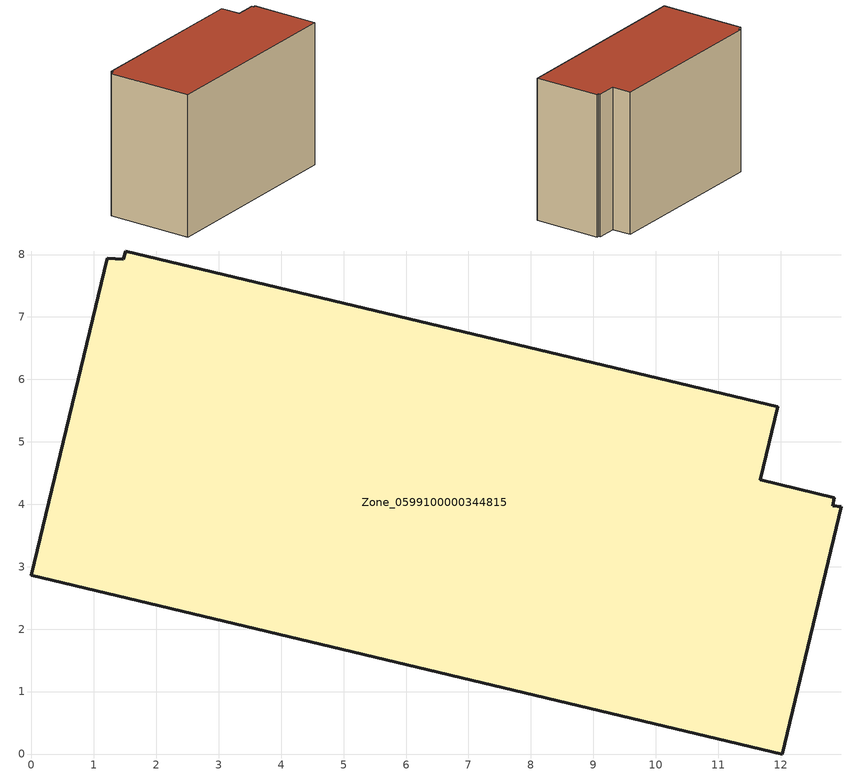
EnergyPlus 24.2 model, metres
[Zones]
Zone_0599100000344815
 floor ground (C_G): 12.83,3.97 12.97,3.96 12.03,0 0,2.86 1.22,7.94 1.47,7.92 1.51,8.06 11.96,5.56 11.68,4.39 12.86,4.1 z0
 wall outside (C_F): 1.22,7.94 0,2.86 12.03,0 12.97,3.96 12.83,3.97 12.86,4.1 11.68,4.39 11.96,5.56 1.51,8.06 1.47,7.92 1.22,7.94 z0:8.66
 roof outside (C_R): 12.97,3.96 12.83,3.97 12.86,4.1 11.68,4.39 11.96,5.56 1.51,8.06 1.47,7.92 1.22,7.94 0,2.86 12.03,0 z8.66
[BUILDING]
Pand.0599100000344815: North Axis=0; Terrain=City; Loads Convergence Tolerance Value=0.04; Temperature Convergence Tolerance Value=0.4; Solar Distribution=FullExterior; Maximum Number of Warmup Days=25; Minimum Number of Warmup Days=1
[Site:Location]
Rotterdam.The.Hague.AP_ZH_NLD Design_Conditions: Latitude=51.96; Longitude=4.45; Time Zone=1; Elevation=-4.5
[SITE:GROUNDTEMPERATURE:BUILDINGSURFACE]
18, 18, 18, 18, 18, 18, 18, 18, 18, 18, 18, 18
[MATERIAL] Thermal Absorptance=0.9; Solar Absorptance=0.7; Visible Absorptance=0.7
Name | Roughness | Thickness | Conductivity | Density | Specific Heat
G.TI.1992-2005 | MediumSmooth | 0.15 | 0.06 | 540 | 1210
F.TI.1992-2005 | Rough | 0.3 | 0.12 | 1920 | 840
R.TI.1992-2005 | MediumRough | 0.2 | 0.08 | 1500 | 1000
[CONSTRUCTION]
C_G: G.TI.1992-2005
C_F: F.TI.1992-2005
C_R: R.TI.1992-2005
[ZONE]
Zone_0599100000344815: Type=1; Multiplier=1; Ceiling Height=Autocalculate; Volume=Autocalculate; Floor Area=autocalculate; Part of Total Floor Area=Yes
[ZONEINFILTRATION:DESIGNFLOWRATE]
Infil_Zone_0599100000344815: Zone or ZoneList or Space or SpaceList=Zone_0599100000344815; Schedule=AlwaysOn; Design Flow Rate Calculation Method=Flow/Area; Flow Rate per Floor Area=0.0015; Constant Term Coefficient=1; Temperature Term Coefficient=0; Velocity Term Coefficient=0; Velocity Squared Term Coefficient=0
[HVACTEMPLATE:ZONE:IDEALLOADSAIRSYSTEM]
Zone_0599100000344815: Maximum Heating Supply Air Temperature=50; Minimum Cooling Supply Air Temperature=13; Maximum Heating Supply Air Humidity Ratio=0.0156; Minimum Cooling Supply Air Humidity Ratio=0.0077; Heating Limit=NoLimit; Cooling Limit=NoLimit; Dehumidification Control Type=ConstantSensibleHeatRatio; Cooling Sensible Heat Ratio=0.7; Dehumidification Setpoint=60; Humidification Control Type=None; Humidification Setpoint=30; Outdoor Air Method=None; Outdoor Air Flow Rate per Person=0.00944; Outdoor Air Flow Rate per Zone Floor Area=0; Outdoor Air Flow Rate per Zone=0; Demand Controlled Ventilation Type=None; Outdoor Air Economizer Type=NoEconomizer; Heat Recovery Type=None; Sensible Heat Recovery Effectiveness=0.7; Latent Heat Recovery Effectiveness=0.65
[ZONECONTROL:THERMOSTAT]
ThermostatControl_Zone_0599100000344815: Zone or ZoneList=Zone_0599100000344815; Control Type Schedule=DualSetpointControlType; Control 1=Thermostat_Zone_0599100000344815; Temperature Difference Between Cutout And Setpoint=0
[THERMOSTATSETPOINT:DUALSETPOINT]
Thermostat_Zone_0599100000344815: Heating Setpoint Temperature Schedule=HeatingSetpoint_Zone_0599100000344815; Cooling Setpoint Temperature Schedule=CoolingSetpoint_Zone_0599100000344815
[SCHEDULE:COMPACT]
HeatingSetpoint_Zone_0599100000344815: Through: 12/31, For: AllDays, Until: 24:00, 21
CoolingSetpoint_Zone_0599100000344815: Through: 12/31, For: AllDays, Until: 24:00, 24
DualSetpointControlType: Through: 12/31, For: AllDays, Until: 24:00, 4
AlwaysOn: Through: 12/31, For: AllDays, Until: 24:00, 1
